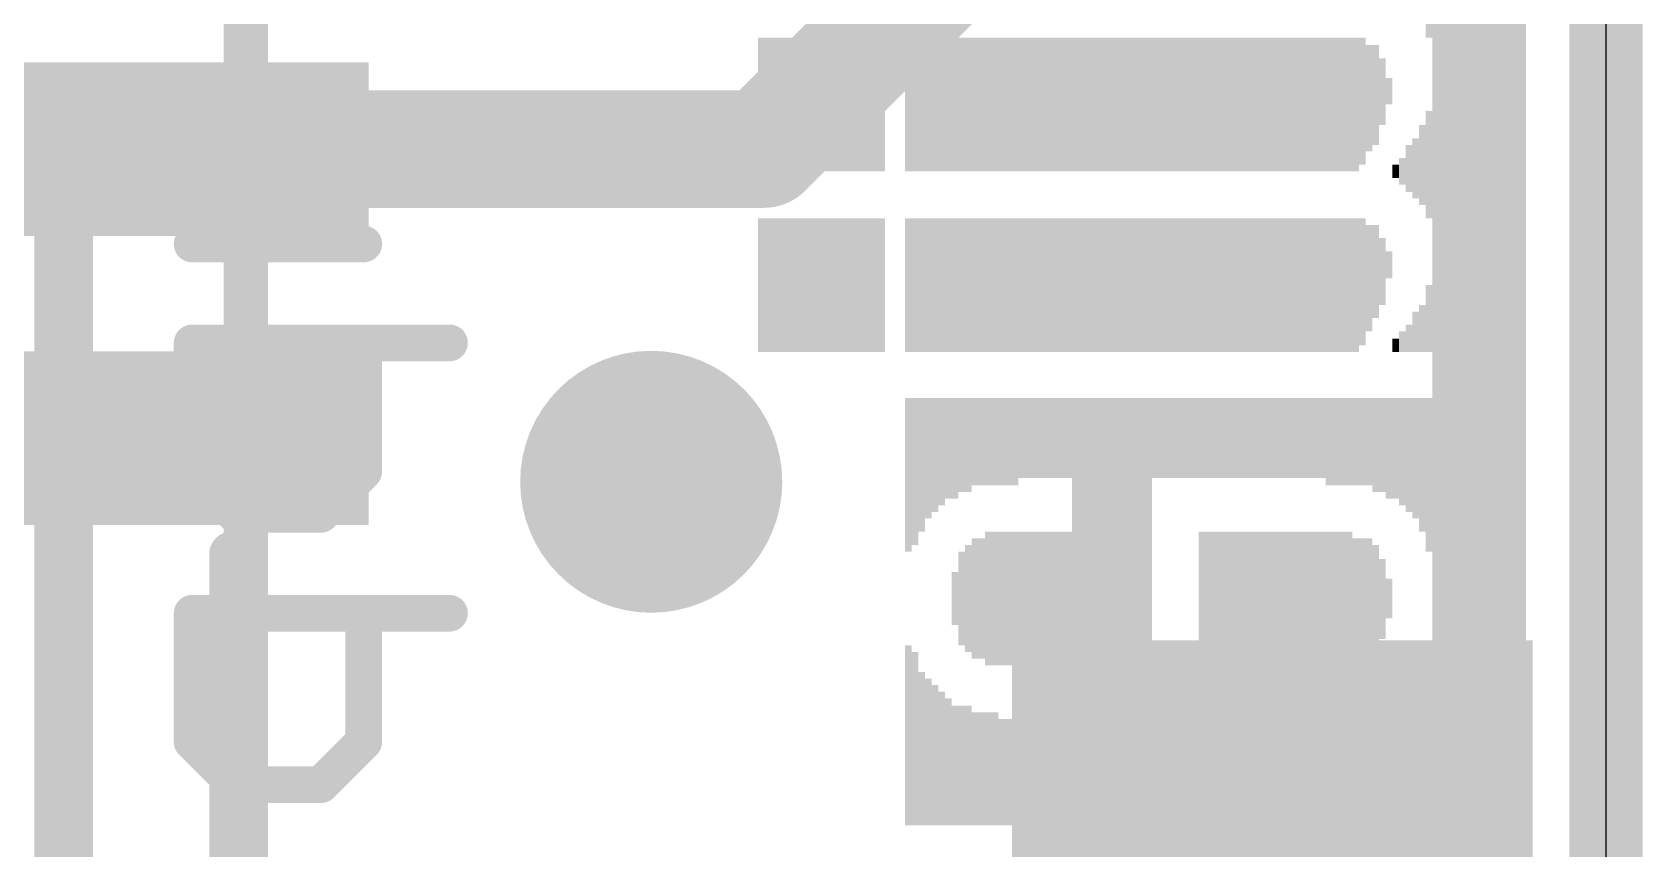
# Model space of a CAD drawing. Extents: x -0.1 to 25.5, y -0.1 to 17.9.
# Drawn here: x 19.96 to 25.53, y 5.97 to 8.79 of the extents above; entities that cross this region are included whole.
import ezdxf

# ---------------------------------------------------------------- set-up
doc = ezdxf.new("R2010")
doc.units = 0
for name, color, linetype in [('1', 12, 'CONTINUOUS'), ('16', 5, 'CONTINUOUS'), ('18', 110, 'CONTINUOUS'), ('20', 53, 'CONTINUOUS'), ('21', 40, 'CONTINUOUS'), ('22', 6, 'CONTINUOUS'), ('51', 253, 'CONTINUOUS')]:
    doc.layers.add(name, color=color, linetype=linetype)

# ---------------------------------------------------------------- blocks, each defined once
blk = doc.blocks.new('RECT')
blk.add_solid([(-0.5, -0.5), (0.5, -0.5), (-0.5, 0.5), (0.5, 0.5)])
blk = doc.blocks.new('ROUNDV')
at = {"const_width": 0.5}
blk.add_lwpolyline([(0, -0.25, 1), (0, 0.25, 1), (0, -0.25)], format="xyb", dxfattribs=at)

msp = doc.modelspace()

# ---------------------------------------------------------------- linework, layer by layer
at = {"layer": '1'}
for points, const_width in [([(25.4, 17.78), (25.4, 0)], 0.254), ([(22.487, 8.39), (23.114, 9.017)], 0.4064), ([(20.346, 8.39), (22.487, 8.39)], 0.4064)]:
    msp.add_lwpolyline(points, dxfattribs=dict(at, const_width=const_width))
at = {"layer": '1', "const_width": 0.2032}
for points in [[(20.346, 8.4916, 1), (20.346, 8.2884)], [(22.487, 8.2884, 1), (22.487, 8.4916)], [(22.4152, 8.4618, 1), (22.5588, 8.3182)]]:
    msp.add_lwpolyline(points, format="xyb", dxfattribs=at)
at = {"layer": '16', "const_width": 0.254}
msp.add_lwpolyline([(25.4, 17.78), (25.4, 0)], dxfattribs=at)
at = {"layer": '20'}
msp.add_line((25.4, 2.54), (25.4, 15.24), dxfattribs=at)
at = {"layer": '21', "const_width": 0.1524}
for points in [[(24.946, 6.79), (24.946, 10.99)], [(20.646, 5.89), (20.646, 6.99)]]:
    msp.add_lwpolyline(points, dxfattribs=at)
at = {"layer": '21', "const_width": 0.0762}
for points in [[(20.6841, 6.99, 1), (20.6079, 6.99)], [(24.9079, 6.79, 1), (24.9841, 6.79)]]:
    msp.add_lwpolyline(points, format="xyb", dxfattribs=at)
at = {"layer": '22'}
for points, const_width in [([(20.066, 8.255, 0.4142), (19.812, 8.509)], 0.2032), ([(21.1354, 8.5069, 1), (21.0719, 8.5069)], 0.0635), ([(21.1261, 8.3361, 1), (21.0812, 8.381)], 0.0635), ([(20.1168, 8.255, 1), (20.0152, 8.255)], 0.1016), ([(21.0719, 8.3586, 1), (21.1354, 8.3586)], 0.0635), ([(20.0152, 8.255, 1), (20.1168, 8.255)], 0.1016), ([(20.5105, 8.0937, 1), (20.5105, 8.0302)], 0.0635), ([(20.7846, 8.0844, 1), (20.8295, 8.0395)], 0.0635), ([(21.1037, 8.0302, 1), (21.1037, 8.0937)], 0.0635), ([(20.5105, 7.7514, 1), (20.5105, 7.6879)], 0.0635), ([(20.5422, 7.7196, 1), (20.4788, 7.7196)], 0.0635), ([(21.1354, 7.7196, 1), (21.0719, 7.7196)], 0.0635), ([(21.4003, 7.6879, 1), (21.4003, 7.7514)], 0.0635), ([(20.533, 7.2972, 1), (20.488, 7.2523)], 0.0635), ([(20.4788, 7.2748, 1), (20.5422, 7.2748)], 0.0635), ([(21.0719, 7.2748, 1), (21.1354, 7.2748)], 0.0635), ([(21.1261, 7.2523, 1), (21.0812, 7.2972)], 0.0635), ([(20.6588, 7.1582, 1), (20.6588, 7.0947)], 0.0635), ([(20.9554, 7.0947, 1), (20.9554, 7.1582)], 0.0635), ([(20.6363, 7.104, 1), (20.6812, 7.1489)], 0.0635), ([(20.9329, 7.1489, 1), (20.9778, 7.104)], 0.0635), ([(20.5105, 6.8159, 1), (20.5105, 6.7524)], 0.0635), ([(20.5422, 6.7841, 1), (20.4788, 6.7841)], 0.0635), ([(21.1354, 6.7841, 1), (21.0719, 6.7841)], 0.0635), ([(21.4003, 6.7524, 1), (21.4003, 6.8159)], 0.0635), ([(20.533, 6.3617, 1), (20.488, 6.3168)], 0.0635), ([(20.4788, 6.3392, 1), (20.5422, 6.3392)], 0.0635), ([(21.0719, 6.3392, 1), (21.1354, 6.3392)], 0.0635), ([(21.1261, 6.3168, 1), (21.0812, 6.3617)], 0.0635), ([(20.6588, 6.2227, 1), (20.6588, 6.1592)], 0.0635), ([(20.6363, 6.1685, 1), (20.6812, 6.2134)], 0.0635), ([(20.9329, 6.2134, 1), (20.9778, 6.1685)], 0.0635), ([(20.9554, 6.1592, 1), (20.9554, 6.2227)], 0.0635)]:
    msp.add_lwpolyline(points, format="xyb", dxfattribs=dict(at, const_width=const_width))
for points, const_width in [([(21.1037, 8.3586), (21.1037, 8.5069)], 0.127), ([(20.8071, 8.062), (21.1037, 8.3586)], 0.127), ([(20.066, 5.461), (20.066, 8.255)], 0.2032), ([(20.5105, 8.062), (21.1037, 8.062)], 0.127), ([(21.4003, 7.7196), (20.5105, 7.7196)], 0.127), ([(20.5105, 7.7196), (20.5105, 7.2748)], 0.127), ([(21.1037, 7.2748), (21.1037, 7.7196)], 0.127), ([(20.5105, 7.2748), (20.6588, 7.1265)], 0.127), ([(20.9554, 7.1265), (21.1037, 7.2748)], 0.127), ([(20.6588, 7.1265), (20.9554, 7.1265)], 0.127), ([(21.4003, 6.7841), (20.5105, 6.7841)], 0.127), ([(20.5105, 6.7841), (20.5105, 6.3392)], 0.127), ([(21.1037, 6.3392), (21.1037, 6.7841)], 0.127), ([(20.5105, 6.3392), (20.6588, 6.1909)], 0.127), ([(20.9554, 6.1909), (21.1037, 6.3392)], 0.127), ([(20.6588, 6.1909), (20.9554, 6.1909)], 0.127)]:
    msp.add_lwpolyline(points, dxfattribs=dict(at, const_width=const_width))
at = {"layer": '51', "const_width": 0.1524}
for points in [[(20.696, 5.89), (20.696, 11.99)], [(24.946, 11.99), (24.946, 5.89)]]:
    msp.add_lwpolyline(points, dxfattribs=at)

# ---------------------------------------------------------------- block references
at = {"layer": '1', "rotation": 180}
for p, xscale, yscale in [((20.346, 8.39), 1.55, 0.6), ((20.346, 7.39), 1.55, 0.6), ((24.246, 6.09), 1.8, 1.2)]:
    msp.add_blockref('RECT', p, dxfattribs=dict(at, xscale=xscale, yscale=yscale))
at = {"layer": '18', "xscale": 0.9064, "yscale": 0.9064}
msp.add_blockref('ROUNDV', (22.098, 7.239), dxfattribs=at)
msp.add_blockref('ROUNDV', (22.098, 7.239), dxfattribs=at)
at = {"layer": '22', "rotation": 90}
for p, xscale, yscale in [((24.8111, 8.81), 5.5194, 0.0231), ((24.8342, 8.81), 5.5194, 0.0231), ((24.8573, 8.81), 5.5194, 0.0231), ((24.8804, 8.81), 5.5194, 0.0231), ((24.9036, 8.81), 5.5194, 0.0231), ((24.9267, 8.7973), 5.494, 0.0231), ((24.9498, 8.7973), 5.494, 0.0231), ((24.9729, 8.7859), 5.4712, 0.0231), ((24.996, 8.7859), 5.4712, 0.0231), ((25.019, 8.7744), 5.4483, 0.0229), ((25.042, 8.763), 5.4254, 0.0231), ((25.0651, 8.7516), 5.4026, 0.0231), ((25.0882, 8.7287), 5.3569, 0.0231), ((25.1113, 8.6944), 5.2883, 0.0231), ((24.788, 8.9599), 0.3683, 0.0231), ((22.479, 8.5446), 0.4623, 0.0229), ((22.502, 8.5446), 0.4623, 0.0231), ((22.5251, 8.5446), 0.4623, 0.0231), ((22.5482, 8.5446), 0.4623, 0.0231), ((22.5713, 8.5446), 0.4623, 0.0231), ((22.5944, 8.5446), 0.4623, 0.0231), ((22.6176, 8.5446), 0.4623, 0.0231), ((22.6407, 8.5446), 0.4623, 0.0231), ((22.6638, 8.5446), 0.4623, 0.0231), ((22.6869, 8.5446), 0.4623, 0.0231), ((22.71, 8.5446), 0.4623, 0.0231), ((22.733, 8.5446), 0.4623, 0.0229), ((22.756, 8.5446), 0.4623, 0.0231), ((22.7791, 8.5446), 0.4623, 0.0231), ((22.8022, 8.5446), 0.4623, 0.0231), ((22.8253, 8.5446), 0.4623, 0.0231), ((22.8484, 8.5446), 0.4623, 0.0231), ((22.8716, 8.5446), 0.4623, 0.0231), ((22.8947, 8.5446), 0.4623, 0.0231), ((22.987, 8.5446), 0.4623, 0.0229), ((23.01, 8.5446), 0.4623, 0.0231), ((23.0331, 8.5446), 0.4623, 0.0231), ((23.0562, 8.5446), 0.4623, 0.0231), ((23.0793, 8.5446), 0.4623, 0.0231), ((23.1024, 8.5446), 0.4623, 0.0231), ((23.1256, 8.5446), 0.4623, 0.0231), ((23.1487, 8.5446), 0.4623, 0.0231), ((23.1718, 8.5446), 0.4623, 0.0231), ((23.1949, 8.5446), 0.4623, 0.0231), ((23.218, 8.5446), 0.4623, 0.0231), ((23.241, 8.5446), 0.4623, 0.0229), ((23.264, 8.5446), 0.4623, 0.0231), ((23.2871, 8.5446), 0.4623, 0.0231), ((23.3102, 8.5446), 0.4623, 0.0231), ((23.3333, 8.5446), 0.4623, 0.0231), ((23.3564, 8.5446), 0.4623, 0.0231), ((23.3796, 8.5446), 0.4623, 0.0231), ((23.4027, 8.5446), 0.4623, 0.0231), ((23.4258, 8.5446), 0.4623, 0.0231), ((23.4489, 8.5446), 0.4623, 0.0231), ((23.472, 8.5446), 0.4623, 0.0231), ((23.495, 8.5446), 0.4623, 0.0229), ((23.518, 8.5446), 0.4623, 0.0231), ((23.5411, 8.5446), 0.4623, 0.0231), ((23.5642, 8.5446), 0.4623, 0.0231), ((23.5873, 8.5446), 0.4623, 0.0231), ((23.6104, 8.5446), 0.4623, 0.0231), ((23.6336, 8.5446), 0.4623, 0.0231), ((23.6567, 8.5446), 0.4623, 0.0231), ((23.6798, 8.5446), 0.4623, 0.0231), ((23.7029, 8.5446), 0.4623, 0.0231), ((23.726, 8.5446), 0.4623, 0.0231), ((23.749, 8.5446), 0.4623, 0.0229), ((23.772, 8.5446), 0.4623, 0.0231), ((23.7951, 8.5446), 0.4623, 0.0231), ((23.8182, 8.5446), 0.4623, 0.0231), ((23.8413, 8.5446), 0.4623, 0.0231), ((23.8644, 8.5446), 0.4623, 0.0231), ((23.8876, 8.5446), 0.4623, 0.0231), ((23.9107, 8.5446), 0.4623, 0.0231), ((23.9338, 8.5446), 0.4623, 0.0231), ((23.9569, 8.5446), 0.4623, 0.0231), ((23.98, 8.5446), 0.4623, 0.0231), ((24.003, 8.5446), 0.4623, 0.0229), ((24.026, 8.5446), 0.4623, 0.0231), ((24.0491, 8.5446), 0.4623, 0.0231), ((24.0722, 8.5446), 0.4623, 0.0231), ((24.0953, 8.5446), 0.4623, 0.0231), ((24.1184, 8.5446), 0.4623, 0.0231), ((24.1416, 8.5446), 0.4623, 0.0231), ((24.1647, 8.5446), 0.4623, 0.0231), ((24.1878, 8.5446), 0.4623, 0.0231), ((24.2109, 8.5446), 0.4623, 0.0231), ((24.234, 8.5446), 0.4623, 0.0231), ((24.257, 8.5446), 0.4623, 0.0229), ((24.28, 8.5446), 0.4623, 0.0231), ((24.3031, 8.5446), 0.4623, 0.0231), ((24.3262, 8.5446), 0.4623, 0.0231), ((24.3493, 8.5446), 0.4623, 0.0231), ((24.3724, 8.5446), 0.4623, 0.0231), ((24.3956, 8.5446), 0.4623, 0.0231), ((24.4187, 8.5446), 0.4623, 0.0231), ((24.4418, 8.5446), 0.4623, 0.0231), ((24.4649, 8.5446), 0.4623, 0.0231), ((24.488, 8.5446), 0.4623, 0.0231), ((24.511, 8.5446), 0.4623, 0.0229), ((24.534, 8.5446), 0.4623, 0.0231), ((24.5571, 8.556), 0.4394, 0.0231), ((24.5802, 8.5662), 0.3683, 0.0231), ((24.6033, 8.5776), 0.3454, 0.0231), ((24.6264, 8.589), 0.2311, 0.0231), ((24.6496, 8.5903), 0.0914, 0.0231), ((24.788, 8.3363), 0.3708, 0.0231), ((24.765, 8.335), 0.2769, 0.0229), ((24.742, 8.3236), 0.2083, 0.0231), ((24.6958, 8.3134), 0.0914, 0.0231), ((24.7189, 8.3236), 0.1626, 0.0231), ((24.6727, 8.3134), 0.0457, 0.0231), ((22.479, 7.9197), 0.4623, 0.0229), ((22.502, 7.9197), 0.4623, 0.0231), ((22.5251, 7.9197), 0.4623, 0.0231), ((22.5482, 7.9197), 0.4623, 0.0231), ((22.5713, 7.9197), 0.4623, 0.0231), ((22.5944, 7.9197), 0.4623, 0.0231), ((22.6176, 7.9197), 0.4623, 0.0231), ((22.6407, 7.9197), 0.4623, 0.0231), ((22.6638, 7.9197), 0.4623, 0.0231), ((22.6869, 7.9197), 0.4623, 0.0231), ((22.71, 7.9197), 0.4623, 0.0231), ((22.733, 7.9197), 0.4623, 0.0229), ((22.756, 7.9197), 0.4623, 0.0231), ((22.7791, 7.9197), 0.4623, 0.0231), ((22.8022, 7.9197), 0.4623, 0.0231), ((22.8253, 7.9197), 0.4623, 0.0231), ((22.8484, 7.9197), 0.4623, 0.0231), ((22.8716, 7.9197), 0.4623, 0.0231), ((22.8947, 7.9197), 0.4623, 0.0231), ((22.987, 7.9197), 0.4623, 0.0229), ((23.01, 7.9197), 0.4623, 0.0231), ((23.0331, 7.9197), 0.4623, 0.0231), ((23.0562, 7.9197), 0.4623, 0.0231), ((23.0793, 7.9197), 0.4623, 0.0231), ((23.1024, 7.9197), 0.4623, 0.0231), ((23.1256, 7.9197), 0.4623, 0.0231), ((23.1487, 7.9197), 0.4623, 0.0231), ((23.1718, 7.9197), 0.4623, 0.0231), ((23.1949, 7.9197), 0.4623, 0.0231), ((23.218, 7.9197), 0.4623, 0.0231), ((23.241, 7.9197), 0.4623, 0.0229), ((23.264, 7.9197), 0.4623, 0.0231), ((23.2871, 7.9197), 0.4623, 0.0231), ((23.3102, 7.9197), 0.4623, 0.0231), ((23.3333, 7.9197), 0.4623, 0.0231), ((23.3564, 7.9197), 0.4623, 0.0231), ((23.3796, 7.9197), 0.4623, 0.0231), ((23.4027, 7.9197), 0.4623, 0.0231), ((23.4258, 7.9197), 0.4623, 0.0231), ((23.4489, 7.9197), 0.4623, 0.0231), ((23.472, 7.9197), 0.4623, 0.0231), ((23.495, 7.9197), 0.4623, 0.0229), ((23.518, 7.9197), 0.4623, 0.0231), ((23.5411, 7.9197), 0.4623, 0.0231), ((23.5642, 7.9197), 0.4623, 0.0231), ((23.5873, 7.9197), 0.4623, 0.0231), ((23.6104, 7.9197), 0.4623, 0.0231), ((23.6336, 7.9197), 0.4623, 0.0231), ((23.6567, 7.9197), 0.4623, 0.0231), ((23.6798, 7.9197), 0.4623, 0.0231), ((23.7029, 7.9197), 0.4623, 0.0231), ((23.726, 7.9197), 0.4623, 0.0231), ((23.749, 7.9197), 0.4623, 0.0229), ((23.772, 7.9197), 0.4623, 0.0231), ((23.7951, 7.9197), 0.4623, 0.0231), ((23.8182, 7.9197), 0.4623, 0.0231), ((23.8413, 7.9197), 0.4623, 0.0231), ((23.8644, 7.9197), 0.4623, 0.0231), ((23.8876, 7.9197), 0.4623, 0.0231), ((23.9107, 7.9197), 0.4623, 0.0231), ((23.9338, 7.9197), 0.4623, 0.0231), ((23.9569, 7.9197), 0.4623, 0.0231), ((23.98, 7.9197), 0.4623, 0.0231), ((24.003, 7.9197), 0.4623, 0.0229), ((24.026, 7.9197), 0.4623, 0.0231), ((24.0491, 7.9197), 0.4623, 0.0231), ((24.0722, 7.9197), 0.4623, 0.0231), ((24.0953, 7.9197), 0.4623, 0.0231), ((24.1184, 7.9197), 0.4623, 0.0231), ((24.1416, 7.9197), 0.4623, 0.0231), ((24.1647, 7.9197), 0.4623, 0.0231), ((24.1878, 7.9197), 0.4623, 0.0231), ((24.2109, 7.9197), 0.4623, 0.0231), ((24.234, 7.9197), 0.4623, 0.0231), ((24.257, 7.9197), 0.4623, 0.0229), ((24.28, 7.9197), 0.4623, 0.0231), ((24.3031, 7.9197), 0.4623, 0.0231), ((24.3262, 7.9197), 0.4623, 0.0231), ((24.3493, 7.9197), 0.4623, 0.0231), ((24.3724, 7.9197), 0.4623, 0.0231), ((24.3956, 7.9197), 0.4623, 0.0231), ((24.4187, 7.9197), 0.4623, 0.0231), ((24.4418, 7.9197), 0.4623, 0.0231), ((24.4649, 7.9197), 0.4623, 0.0231), ((24.488, 7.9197), 0.4623, 0.0231), ((24.511, 7.9197), 0.4623, 0.0229), ((24.534, 7.9197), 0.4623, 0.0231), ((24.5571, 7.9312), 0.4394, 0.0231), ((24.5802, 7.9439), 0.3683, 0.0231), ((24.6033, 7.9667), 0.3226, 0.0231), ((24.6264, 7.9667), 0.2311, 0.0231), ((24.6496, 7.9896), 0.094, 0.0231), ((24.788, 7.8042), 0.2311, 0.0231), ((24.742, 7.7584), 0.1397, 0.0231), ((24.765, 7.7699), 0.1626, 0.0229), ((24.6958, 7.7241), 0.0711, 0.0231), ((24.7189, 7.7356), 0.094, 0.0231), ((24.6727, 7.7114), 0.0457, 0.0231), ((22.987, 7.2631), 0.5309, 0.0229), ((23.01, 7.2746), 0.508, 0.0231), ((23.0331, 7.2974), 0.4623, 0.0231), ((23.0562, 7.3203), 0.4166, 0.0231), ((23.0793, 7.3317), 0.3937, 0.0231), ((23.1024, 7.3431), 0.3708, 0.0231), ((23.1256, 7.3546), 0.348, 0.0231), ((23.1487, 7.3546), 0.348, 0.0231), ((23.1718, 7.366), 0.3251, 0.0231), ((23.1949, 7.366), 0.3251, 0.0231), ((23.218, 7.3774), 0.3023, 0.0231), ((23.241, 7.3774), 0.3023, 0.0229), ((23.264, 7.3774), 0.3023, 0.0231), ((23.2871, 7.3774), 0.3023, 0.0231), ((23.3102, 7.3774), 0.3023, 0.0231), ((23.3333, 7.3774), 0.3023, 0.0231), ((23.3564, 7.3774), 0.3023, 0.0231), ((23.3796, 7.3901), 0.2769, 0.0231), ((23.4027, 7.3901), 0.2769, 0.0231), ((23.4258, 7.3901), 0.2769, 0.0231), ((23.4489, 7.3901), 0.2769, 0.0231), ((23.472, 7.3901), 0.2769, 0.0231), ((23.495, 7.3901), 0.2769, 0.0229), ((23.518, 7.3901), 0.2769, 0.0231), ((23.5411, 7.3901), 0.2769, 0.0231), ((23.5642, 7.0663), 0.9246, 0.0231), ((23.5873, 7.0663), 0.9246, 0.0231), ((23.6104, 7.0663), 0.9246, 0.0231), ((23.6336, 7.0663), 0.9246, 0.0231), ((23.6567, 7.0663), 0.9246, 0.0231), ((23.6798, 7.0663), 0.9246, 0.0231), ((23.7029, 7.0663), 0.9246, 0.0231), ((23.726, 7.0663), 0.9246, 0.0231), ((23.749, 7.0663), 0.9246, 0.0229), ((23.772, 7.0663), 0.9246, 0.0231), ((23.7951, 7.0663), 0.9246, 0.0231), ((23.8182, 7.0663), 0.9246, 0.0231), ((23.8413, 7.3901), 0.2769, 0.0231), ((23.8644, 7.3901), 0.2769, 0.0231), ((23.8876, 7.3901), 0.2769, 0.0231), ((23.9107, 7.3901), 0.2769, 0.0231), ((23.9338, 7.3901), 0.2769, 0.0231), ((23.9569, 7.3901), 0.2769, 0.0231), ((23.98, 7.3901), 0.2769, 0.0231), ((24.003, 7.3901), 0.2769, 0.0229), ((24.026, 7.3901), 0.2769, 0.0231), ((24.0491, 7.3901), 0.2769, 0.0231), ((24.0722, 7.3901), 0.2769, 0.0231), ((24.0953, 7.3901), 0.2769, 0.0231), ((24.1184, 7.3901), 0.2769, 0.0231), ((24.1416, 7.3901), 0.2769, 0.0231), ((24.1647, 7.3901), 0.2769, 0.0231), ((24.1878, 7.3901), 0.2769, 0.0231), ((24.2109, 7.3901), 0.2769, 0.0231), ((24.234, 7.3901), 0.2769, 0.0231), ((24.257, 7.3901), 0.2769, 0.0229), ((24.28, 7.3901), 0.2769, 0.0231), ((24.3031, 7.3901), 0.2769, 0.0231), ((24.3262, 7.3901), 0.2769, 0.0231), ((24.3493, 7.3901), 0.2769, 0.0231), ((24.3724, 7.3901), 0.2769, 0.0231), ((24.3956, 7.3901), 0.2769, 0.0231), ((24.4187, 7.3901), 0.2769, 0.0231), ((24.4418, 7.3774), 0.3023, 0.0231), ((24.4649, 7.3774), 0.3023, 0.0231), ((24.488, 7.3774), 0.3023, 0.0231), ((24.511, 7.3774), 0.3023, 0.0229), ((24.534, 7.3774), 0.3023, 0.0231), ((24.5571, 7.3774), 0.3023, 0.0231), ((24.5802, 7.3774), 0.3023, 0.0231), ((24.6033, 7.366), 0.3251, 0.0231), ((24.6264, 7.366), 0.3251, 0.0231), ((24.6496, 7.3546), 0.348, 0.0231), ((24.6727, 7.3546), 0.348, 0.0231), ((24.6958, 7.3431), 0.3708, 0.0231), ((24.7189, 7.3317), 0.3937, 0.0231), ((24.742, 7.3203), 0.4166, 0.0231), ((24.765, 7.2974), 0.4623, 0.0229), ((24.788, 7.2631), 0.5309, 0.0231), ((23.1949, 6.8351), 0.3708, 0.0231), ((23.218, 6.8351), 0.4166, 0.0231), ((23.241, 6.8351), 0.4166, 0.0229), ((23.264, 6.8351), 0.4623, 0.0231), ((23.2871, 6.8351), 0.4623, 0.0231), ((23.3102, 6.8351), 0.4623, 0.0231), ((23.3333, 6.8351), 0.4623, 0.0231), ((23.3564, 6.8351), 0.4623, 0.0231), ((23.3796, 6.8351), 0.4623, 0.0231), ((23.4027, 6.8351), 0.4623, 0.0231), ((23.4258, 6.8351), 0.4623, 0.0231), ((23.4489, 6.8351), 0.4623, 0.0231), ((23.472, 6.8351), 0.4623, 0.0231), ((23.495, 6.8351), 0.4623, 0.0229), ((23.518, 6.8351), 0.4623, 0.0231), ((23.5411, 6.8351), 0.4623, 0.0231), ((24.003, 6.8351), 0.4623, 0.0229), ((24.026, 6.8351), 0.4623, 0.0231), ((24.0491, 6.8351), 0.4623, 0.0231), ((24.0722, 6.8351), 0.4623, 0.0231), ((24.0953, 6.8351), 0.4623, 0.0231), ((24.1184, 6.8351), 0.4623, 0.0231), ((24.1416, 6.8351), 0.4623, 0.0231), ((24.1647, 6.8351), 0.4623, 0.0231), ((24.1878, 6.8351), 0.4623, 0.0231), ((24.2109, 6.8351), 0.4623, 0.0231), ((24.234, 6.8351), 0.4623, 0.0231), ((24.257, 6.8351), 0.4623, 0.0229), ((24.28, 6.8351), 0.4623, 0.0231), ((24.3031, 6.8351), 0.4623, 0.0231), ((24.3262, 6.8351), 0.4623, 0.0231), ((24.3493, 6.8351), 0.4623, 0.0231), ((24.3724, 6.8351), 0.4623, 0.0231), ((24.3956, 6.8351), 0.4623, 0.0231), ((24.4187, 6.8351), 0.4623, 0.0231), ((24.4418, 6.8351), 0.4623, 0.0231), ((24.4649, 6.8351), 0.4623, 0.0231), ((24.488, 6.8351), 0.4623, 0.0231), ((24.511, 6.8351), 0.4623, 0.0229), ((24.534, 6.8237), 0.4394, 0.0231), ((24.5571, 6.8351), 0.4166, 0.0231), ((24.5802, 6.8351), 0.4166, 0.0231), ((24.6033, 6.8351), 0.3708, 0.0231), ((23.1718, 6.8351), 0.3251, 0.0231), ((24.6264, 6.8339), 0.2769, 0.0231), ((23.1487, 6.8351), 0.1829, 0.0231), ((24.6496, 6.8351), 0.1372, 0.0231), ((22.987, 6.3614), 0.6223, 0.0229), ((23.01, 6.35), 0.5994, 0.0231), ((24.788, 6.4541), 0.3912, 0.0231), ((23.0331, 6.3157), 0.5309, 0.0231), ((24.765, 6.4313), 0.3454, 0.0229), ((23.0562, 6.3043), 0.508, 0.0231), ((23.0793, 6.2929), 0.4851, 0.0231), ((24.7189, 6.397), 0.2769, 0.0231), ((24.742, 6.4084), 0.2997, 0.0231), ((23.1024, 6.2814), 0.4623, 0.0231), ((23.1256, 6.27), 0.4394, 0.0231), ((23.1487, 6.2573), 0.414, 0.0231), ((23.1718, 6.2573), 0.414, 0.0231), ((23.1949, 6.2573), 0.414, 0.0231), ((24.6033, 6.2573), 0.414, 0.0231), ((24.6264, 6.2573), 0.414, 0.0231), ((24.6496, 6.3741), 0.2311, 0.0231), ((24.6727, 6.3741), 0.2311, 0.0231), ((24.6958, 6.3856), 0.254, 0.0231), ((23.218, 6.2459), 0.3912, 0.0231), ((23.241, 6.2459), 0.3912, 0.0229), ((23.264, 6.2459), 0.3912, 0.0231), ((23.2871, 6.2459), 0.3912, 0.0231), ((23.3102, 6.2344), 0.3683, 0.0231), ((23.3333, 6.2344), 0.3683, 0.0231), ((23.3564, 6.2344), 0.3683, 0.0231), ((23.3796, 6.2344), 0.3683, 0.0231), ((23.4027, 6.2344), 0.3683, 0.0231), ((23.4258, 6.2344), 0.3683, 0.0231), ((23.4489, 6.2344), 0.3683, 0.0231), ((23.472, 6.2344), 0.3683, 0.0231), ((23.495, 6.2344), 0.3683, 0.0229), ((23.518, 6.2344), 0.3683, 0.0231), ((23.5411, 6.2344), 0.3683, 0.0231), ((23.5642, 6.2344), 0.3683, 0.0231), ((23.5873, 6.2344), 0.3683, 0.0231), ((23.6104, 6.2344), 0.3683, 0.0231), ((23.6336, 6.2344), 0.3683, 0.0231), ((23.6567, 6.2344), 0.3683, 0.0231), ((23.6798, 6.2344), 0.3683, 0.0231), ((23.7029, 6.2344), 0.3683, 0.0231), ((23.726, 6.2344), 0.3683, 0.0231), ((23.749, 6.2344), 0.3683, 0.0229), ((23.772, 6.2344), 0.3683, 0.0231), ((23.7951, 6.2344), 0.3683, 0.0231), ((23.8182, 6.2344), 0.3683, 0.0231), ((23.8413, 6.2344), 0.3683, 0.0231), ((23.8644, 6.2344), 0.3683, 0.0231), ((23.8876, 6.2344), 0.3683, 0.0231), ((23.9107, 6.2344), 0.3683, 0.0231), ((23.9338, 6.2344), 0.3683, 0.0231), ((23.9569, 6.2344), 0.3683, 0.0231), ((23.98, 6.2344), 0.3683, 0.0231), ((24.003, 6.2344), 0.3683, 0.0229), ((24.026, 6.2344), 0.3683, 0.0231), ((24.0491, 6.2344), 0.3683, 0.0231), ((24.0722, 6.2344), 0.3683, 0.0231), ((24.0953, 6.2344), 0.3683, 0.0231), ((24.1184, 6.2344), 0.3683, 0.0231), ((24.1416, 6.2344), 0.3683, 0.0231), ((24.1647, 6.2344), 0.3683, 0.0231), ((24.1878, 6.2344), 0.3683, 0.0231), ((24.2109, 6.2344), 0.3683, 0.0231), ((24.234, 6.2344), 0.3683, 0.0231), ((24.257, 6.2344), 0.3683, 0.0229), ((24.28, 6.2344), 0.3683, 0.0231), ((24.3031, 6.2344), 0.3683, 0.0231), ((24.3262, 6.2344), 0.3683, 0.0231), ((24.3493, 6.2344), 0.3683, 0.0231), ((24.3724, 6.2344), 0.3683, 0.0231), ((24.3956, 6.2344), 0.3683, 0.0231), ((24.4187, 6.2344), 0.3683, 0.0231), ((24.4418, 6.2344), 0.3683, 0.0231), ((24.4649, 6.2344), 0.3683, 0.0231), ((24.488, 6.2344), 0.3683, 0.0231), ((24.511, 6.2459), 0.3912, 0.0229), ((24.534, 6.2459), 0.3912, 0.0231), ((24.5571, 6.2459), 0.3912, 0.0231), ((24.5802, 6.2459), 0.3912, 0.0231)]:
    msp.add_blockref('RECT', p, dxfattribs=dict(at, xscale=xscale, yscale=yscale))

doc.saveas('drawing.dxf')
